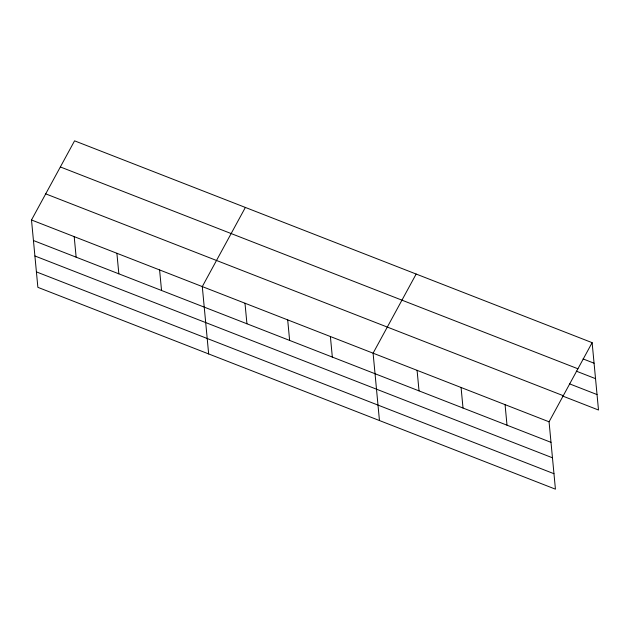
<?xml version="1.0" encoding="UTF-8"?>
<svg xmlns="http://www.w3.org/2000/svg" width="630" height="630" viewBox="0 0 630 630"><rect width="100%" height="100%" fill="white"/><g stroke="black" fill="none" stroke-linecap="round" stroke-linejoin="round"><path stroke-width="0.94" d="M592.129 342.665L549.061 421.801L555.432 489.163L37.871 287.335L31.5 219.98L74.568 140.837L592.129 342.665L598.5 410.02L562.755 396.081M245.369 207.443L202.293 286.579L208.664 353.942M416.162 274.042L373.094 353.186L379.457 420.541M583.073 358.919L594.074 363.211M60.362 166.958L577.923 368.778M576.285 371.149L595.539 378.654M569.544 383.851L597.043 394.569M45.714 193.867L563.275 395.687M31.5 219.98L549.061 421.801M33.445 240.526L551.006 442.347M34.902 255.977L552.463 457.797M36.406 271.892L553.967 473.713M505.071 404.649L507.008 425.195M461.073 387.489L463.019 408.035M417.084 370.338L419.029 390.884M330.388 336.53L332.333 357.076M287.69 319.882L289.635 340.428M244.991 303.235L246.936 323.781M159.595 269.931L161.54 290.477M116.896 253.284L118.842 273.829M74.198 236.628L76.143 257.174"/></g></svg>
